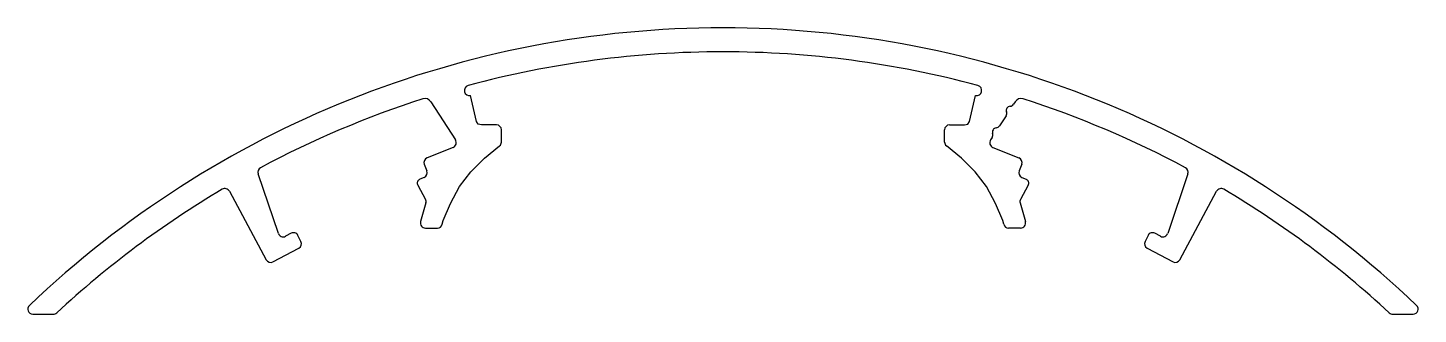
# Model space of a CAD drawing. Extents: x 1145.5 to 1226.5, y 1981.2 to 1997.9.
import ezdxf

# ---------------------------------------------------------------- set-up
doc = ezdxf.new("R2010")
doc.units = 0
doc.layers.get('0').update_dxf_attribs({"linetype": 'CONTINUOUS'})

msp = doc.modelspace()

# ---------------------------------------------------------------- linework, layer by layer
for p, q in [((1171.651, 1992.407), (1171.293, 1993.912)), ((1200.362, 1992.407), (1200.72, 1993.912)), ((1168.984, 1993.555), (1170.419, 1991.322)), ((1203.03, 1993.555), (1202.934, 1993.406)), ((1171.734, 1992.241), (1171.651, 1992.407)), ((1171.94, 1992.2), (1171.734, 1992.241)), ((1172.805, 1992.2), (1171.94, 1992.2)), ((1199.209, 1992.2), (1200.073, 1992.2)), ((1200.073, 1992.2), (1200.28, 1992.241)), ((1200.28, 1992.241), (1200.362, 1992.407)), ((1202.501, 1992.733), (1202.123, 1992.144)), ((1173.097, 1991.201), (1173.097, 1991.907)), ((1198.916, 1991.201), (1198.916, 1991.907)), ((1201.69, 1991.472), (1201.594, 1991.322)), ((1170.282, 1990.892), (1168.767, 1990.286)), ((1172.105, 1990.259), (1172.989, 1990.974)), ((1199.908, 1990.259), (1199.025, 1990.974)), ((1201.732, 1990.892), (1203.247, 1990.286)), ((1168.603, 1989.906), (1168.756, 1989.523)), ((1171.321, 1989.474), (1172.105, 1990.259)), ((1200.693, 1989.474), (1199.908, 1990.259)), ((1203.41, 1989.906), (1203.257, 1989.523)), ((1160.098, 1985.875), (1158.916, 1989.346)), ((1168.6, 1989.145), (1168.343, 1989.035)), ((1170.66, 1988.606), (1171.321, 1989.474)), ((1201.353, 1988.606), (1200.693, 1989.474)), ((1203.414, 1989.145), (1203.671, 1989.035)), ((1213.098, 1989.345), (1211.916, 1985.875)), ((1157.249, 1988.335), (1159.388, 1984.341)), ((1168.222, 1988.686), (1168.676, 1987.853)), ((1170.123, 1987.615), (1170.66, 1988.606)), ((1201.891, 1987.615), (1201.353, 1988.606)), ((1203.792, 1988.686), (1203.337, 1987.853)), ((1212.626, 1984.341), (1214.764, 1988.335)), ((1168.697, 1987.664), (1168.384, 1986.568)), ((1169.71, 1986.623), (1170.123, 1987.615)), ((1202.303, 1986.623), (1201.891, 1987.615)), ((1203.316, 1987.664), (1203.629, 1986.568)), ((1169.652, 1986.408), (1169.71, 1986.623)), ((1202.361, 1986.408), (1202.303, 1986.623)), ((1160.84, 1985.886), (1160.513, 1985.711)), ((1161.416, 1985.407), (1161.239, 1985.758)), ((1168.673, 1986.186), (1169.362, 1986.186)), ((1203.341, 1986.186), (1202.651, 1986.186)), ((1210.774, 1985.758), (1210.598, 1985.407)), ((1211.501, 1985.711), (1211.173, 1985.886)), ((1159.783, 1984.22), (1161.291, 1985.017)), ((1210.723, 1985.017), (1212.231, 1984.22)), ((1145.793, 1981.17), (1146.98, 1981.17)), ((1225.034, 1981.17), (1226.22, 1981.17))]:
    msp.add_line(p, q)
for centre, radius, start, end in [((1186.012, 1939.292), 58.568, 90.0049, 133.63541), ((1186.002, 1939.292), 58.568, 46.36459, 89.9951), ((1186.012, 1939.292), 57.168, 90.00502, 105.06418), ((1186.002, 1939.292), 57.168, 74.93582, 89.99498), ((1168.647, 1993.338), 0.4, 32.74007, 107.81157), ((1171.232, 1994.205), 0.3, 105.06418, 281.7691), ((1200.782, 1994.205), 0.3, 258.2309, 74.93582), ((1203.366, 1993.338), 0.4, 72.18843, 147.26169), ((1186.012, 1939.292), 57.168, 107.81157, 118.13002), ((1202.291, 1992.868), 0.25, 327.25993, 20.46513), ((1202.759, 1993.043), 0.25, 94.05474, 200.46513), ((1202.724, 1993.541), 0.25, 274.05474, 327.25993), ((1186.002, 1939.292), 57.168, 61.86937, 72.18843), ((1172.805, 1991.907), 0.293, 0, 90), ((1199.209, 1991.907), 0.293, 90, 180), ((1201.912, 1992.279), 0.25, 274.20499, 327.25993), ((1170.173, 1991.164), 0.293, 291.80256, 32.74007), ((1201.841, 1991.164), 0.293, 147.25993, 248.19744), ((1201.48, 1991.607), 0.25, 327.25993, 20.31488), ((1201.949, 1991.78), 0.25, 94.20499, 200.31488), ((1172.805, 1991.201), 0.293, 308.98588, 0), ((1199.209, 1991.201), 0.293, 180, 231.01412), ((1159.2, 1989.442), 0.3, 118.13002, 198.80547), ((1168.875, 1990.014), 0.293, 111.80256, 201.77729), ((1203.138, 1990.014), 0.293, 338.22271, 68.19744), ((1212.814, 1989.442), 0.3, 341.18533, 61.86937), ((1168.441, 1988.805), 0.25, 113.19457, 208.6164), ((1168.484, 1989.415), 0.293, 293.19457, 21.77729), ((1203.529, 1989.415), 0.293, 158.22271, 246.80543), ((1203.572, 1988.805), 0.25, 331.3836, 66.80543), ((1186.012, 1939.292), 57.168, 120.69232, 132.78101), ((1156.985, 1988.193), 0.3, 28.16604, 120.69232), ((1215.029, 1988.193), 0.3, 59.30768, 151.83396), ((1186.002, 1939.292), 57.168, 47.21899, 59.30768), ((1168.457, 1987.733), 0.25, 344.05284, 28.6164), ((1203.557, 1987.733), 0.25, 151.3836, 195.94716), ((1168.673, 1986.486), 0.3, 164.05284, 270), ((1203.341, 1986.486), 0.3, 270, 15.94716), ((1160.375, 1985.97), 0.293, 198.80547, 298.04989), ((1160.978, 1985.627), 0.293, 26.61171, 118.04989), ((1169.362, 1986.486), 0.3, 270, 344.9135), ((1202.651, 1986.486), 0.3, 195.0865, 270), ((1211.036, 1985.627), 0.293, 61.95011, 153.38829), ((1211.638, 1985.97), 0.293, 241.95011, 341.19453), ((1161.154, 1985.275), 0.293, 297.83085, 26.61171), ((1210.859, 1985.275), 0.293, 153.38829, 242.16915), ((1159.646, 1984.479), 0.293, 208.16604, 297.83085), ((1212.368, 1984.479), 0.293, 242.16915, 331.83396), ((1145.793, 1981.463), 0.293, 132.27496, 270), ((1226.22, 1981.463), 0.293, 270, 47.72504), ((1146.98, 1981.47), 0.3, 270, 312.78101), ((1225.034, 1981.47), 0.3, 227.21899, 270)]:
    msp.add_arc(centre, radius, start, end)

doc.saveas('drawing.dxf')
